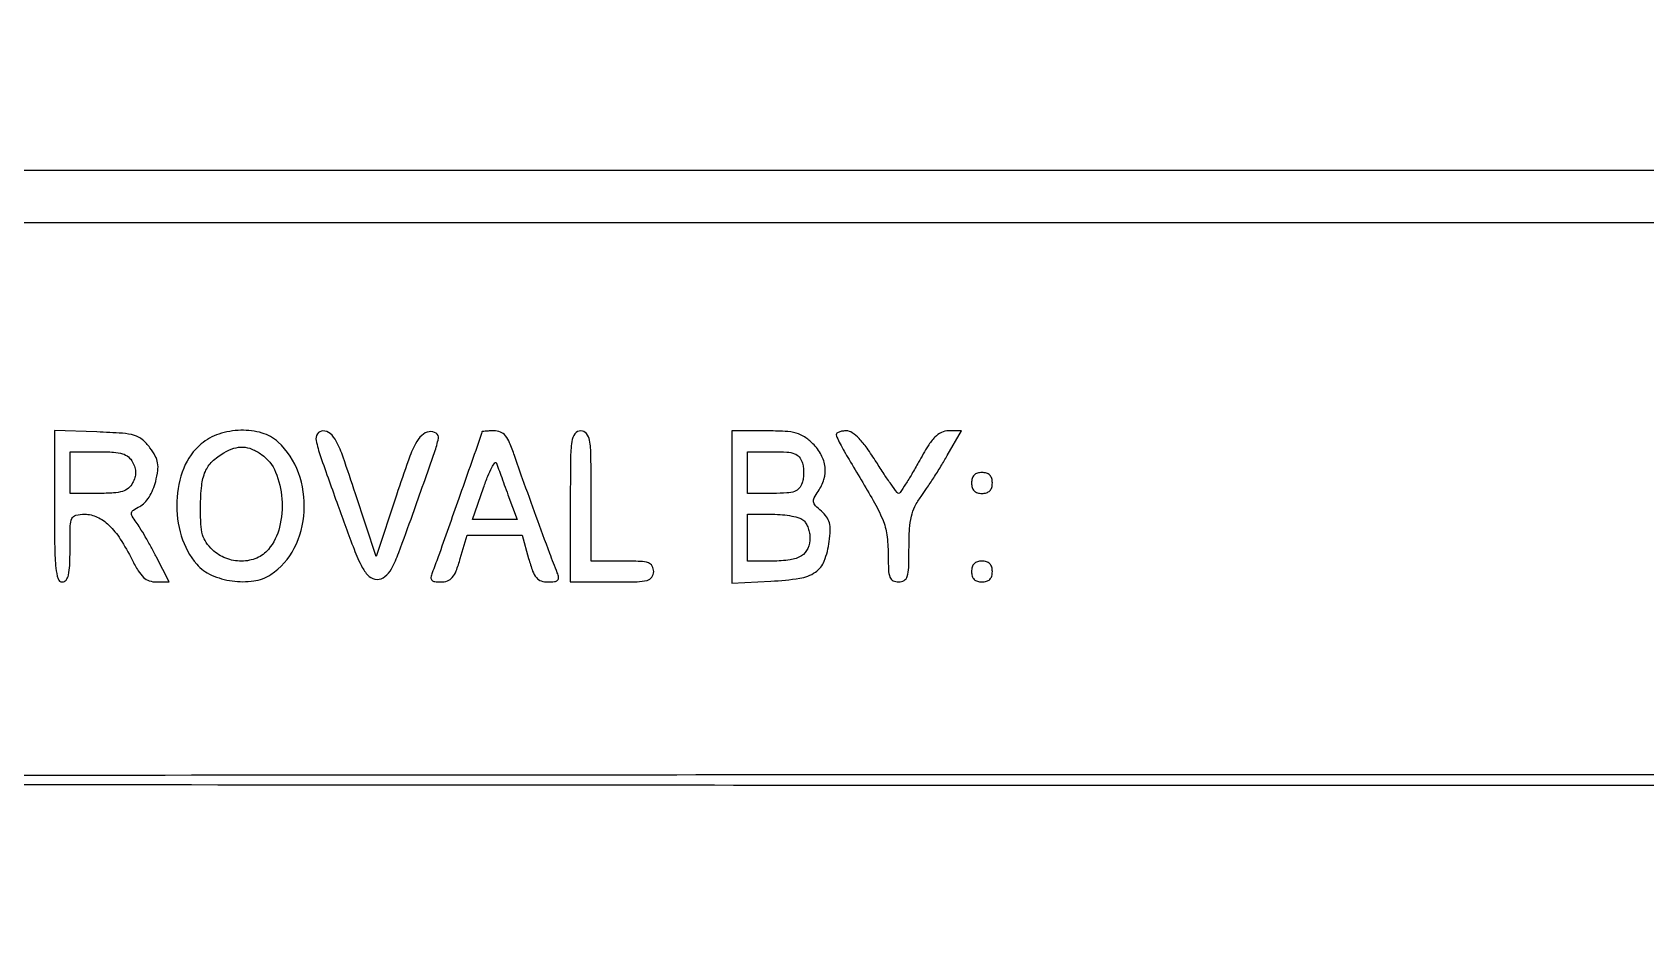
# Model space of a CAD drawing. Extents: x 0 to 1066, y 0 to 761.
# Drawn here: x 981.51 to 1007.7, y 155.92 to 170.77 of the extents above; entities that cross this region are included whole.
import ezdxf

# ---------------------------------------------------------------- set-up
doc = ezdxf.new("R2010")
doc.units = 0
doc.header["$MEASUREMENT"] = 0

msp = doc.modelspace()

# ---------------------------------------------------------------- linework, layer by layer
for points in [[(710.559243, 95.267872, -0.000023), (733.258836, 95.240684, -0.000004), (756.324384, 95.211821, -0.198594)], [(542.992229, 95.24091, -0.000004), (565.972908, 95.212432, -0.198597)], [(606.442229, 95.24091, -0.000004), (629.422908, 95.212432, -0.198597)], [(669.892229, 95.24091, -0.000004), (692.872908, 95.212432, -0.198597)]]:
    msp.add_lwpolyline(points, format="xyb")
msp.add_lwpolyline([(964.44, 168.1002), (964.44, 167.6772), (1008.8973, 167.6772), (1053.3546, 167.6772), (1053.3546, 168.1002), (1053.3546, 168.5232), (1008.8973, 168.5232), (964.44, 168.5232)], close=True)
for points in [[(981.8676, 163.069921, 0.003202), (981.871926, 162.394413, 0.022501), (981.890932, 162.06597, 0.049121), (981.92683, 161.889747, 0.329081), (981.9945, 161.8398, 0.232029), (982.056237, 161.87008, 0.108427), (982.095369, 161.9526, 0.047315), (982.116101, 162.108457, 0.00942), (982.1214, 162.3897, -0.00595), (982.125707, 162.751665, -0.096871), (982.151744, 162.869798, -0.238613), (982.21641, 162.923415, -0.056005), (982.360453, 162.9396, -0.111153), (982.561905, 162.894256, -0.081177), (982.75122, 162.763401, -0.058854), (982.93691, 162.536771, -0.025924), (983.128772, 162.19935, 0.021841), (983.228516, 162.020553, 0.069009), (983.31567, 161.915027, 0.100305), (983.408178, 161.859232, 0.085906), (983.520445, 161.8398), (983.73165, 161.8398), (983.525473, 162.24165, 0.006834), (983.437406, 162.407672, 0.006481), (983.343298, 162.574212, 0.006451), (983.256251, 162.71936, 0.022591), (983.194827, 162.809475, -0.02569), (983.128248, 162.908464, -0.192002), (983.119329, 162.963264, -0.198014), (983.150663, 163.00819, -0.027525), (983.251528, 163.065375, 0.089041), (983.329481, 163.123214, 0.046566), (983.403998, 163.218876, 0.042448), (983.467234, 163.339202, 0.038847), (983.511464, 163.472063, 0.026721), (983.545434, 163.648422, 0.076578), (983.543442, 163.772841, 0.082928), (983.504416, 163.885184, 0.035157), (983.418072, 164.019862, 0.057331), (983.295502, 164.15014, 0.10358), (983.167117, 164.219432, 0.055706), (982.971985, 164.254374, 0.007564), (982.556758, 164.275471), (981.8676, 164.300043)], [(984.251203, 164.081173, 0.123885), (983.968012, 163.688477, 0.085485), (983.854437, 163.149557, 0.082885), (983.926908, 162.587536, 0.104562), (984.178639, 162.128926, 0.111799), (984.416609, 161.952575, 0.06908), (984.753008, 161.856881, 0.069045), (985.102965, 161.856415, 0.111332), (985.380882, 161.960481, 0.131426), (985.761639, 162.38646, 0.103697), (985.922054, 162.986111, 0.101152), (985.82939, 163.612453, 0.118621), (985.498771, 164.112019, 0.118666), (985.239035, 164.258601, 0.075716), (984.893356, 164.302538, 0.073305), (984.538341, 164.241207, 0.095814)], [(986.46866, 163.08765, 0.003393), (986.731869, 162.372787, 0.031784), (986.866464, 162.073905, 0.088186), (986.977521, 161.931571, 0.185146), (987.106542, 161.8821, 0.171713), (987.232648, 161.926724, 0.097838), (987.337469, 162.052308, 0.035907), (987.458375, 162.316853, 0.004013), (987.684904, 162.9396, 0.000902), (988.039212, 163.944258, 0.03521), (988.10158, 164.172396, 0.313686), (988.06514, 164.255901, 0.175088), (987.951583, 164.279482, 0.158568), (987.830743, 164.220147, 0.080982), (987.728965, 164.082942, 0.034439), (987.614142, 163.817135, 0.004852), (987.421055, 163.251966), (987.090566, 162.253032), (986.755571, 163.273116, 0.004319), (986.555881, 163.863921, 0.035828), (986.444119, 164.123755, 0.094668), (986.345592, 164.248989, 0.180786), (986.227313, 164.2932, 0.252582), (986.137896, 164.244952, 0.197186), (986.116518, 164.134857, 0.035219), (986.186813, 163.878869, 0.0019)], [(988.804795, 164.27205, -0.084799), (988.798291, 164.234034, -0.000052), (988.43232, 163.195262, -0.000388), (988.096776, 162.245528, -0.009822), (987.999775, 161.98785, 0.060048), (987.980183, 161.914119, 0.230938), (987.994432, 161.870262, 0.170663), (988.042525, 161.846154, 0.031659), (988.142779, 161.8398, 0.086283), (988.250894, 161.858597, 0.134827), (988.327723, 161.912559, 0.082591), (988.389796, 162.01957, 0.018432), (988.457268, 162.2205), (988.569676, 162.6012), (989.014643, 162.6012), (989.459611, 162.6012), (989.5662, 162.2205, 0.017944), (989.631585, 162.01559, 0.087286), (989.691812, 161.910131, 0.141822), (989.769034, 161.857752, 0.078722), (989.882346, 161.8398, 0.029308), (989.987492, 161.845968, 0.166988), (990.037222, 161.869876, 0.236769), (990.052064, 161.913666, 0.061225), (990.03229, 161.98785, -0.006965), (989.910001, 162.304206, -0.001209), (989.688745, 162.90564, -0.001323), (989.469017, 163.512387, -0.005089), (989.337252, 163.89135, 0.017403), (989.258481, 164.1011, 0.074917), (989.189722, 164.214875, 0.125362), (989.110016, 164.272772, 0.094981), (989.003449, 164.2932, 0.00999), (988.927284, 164.291678, 0.016528), (988.863152, 164.286987, 0.010464), (988.812048, 164.280462, 0.371455)], [(990.243, 163.0665), (990.243, 161.8398), (990.9198, 161.8398, 0.005351), (991.325978, 161.844147, 0.055952), (991.49085, 161.866238, 0.176663), (991.56706, 161.917784, 0.157888), (991.5966, 162.009, 0.12648), (991.573532, 162.098732, 0.188641), (991.512, 162.15, 0.072107), (991.382698, 162.173233, 0.008455), (991.089, 162.1782), (990.5814, 162.1782), (990.5814, 163.2357, 0.002827), (990.577669, 163.895659, 0.036854), (990.556866, 164.139862, 0.138781), (990.505606, 164.250332, 0.218517), (990.4122, 164.2932, 0.240299), (990.317878, 164.245091, 0.123223), (990.267067, 164.118712, 0.031956), (990.246589, 163.839362, 0.002322)], [(992.8656, 163.057253), (992.8656, 161.821306), (993.498649, 161.853274, 0.024309), (993.969574, 161.900079, 0.112633), (994.222726, 161.998848, 0.153372), (994.366542, 162.180335, 0.058166), (994.44728, 162.497148, 0.023573), (994.463021, 162.679307, 0.073694), (994.44979, 162.801263, 0.094912), (994.404436, 162.896502, 0.057312), (994.319125, 162.988408, -0.027153), (994.224413, 163.078859, -0.149392), (994.193577, 163.141488, -0.161279), (994.204237, 163.20802, -0.033096), (994.266733, 163.311145, 0.080592), (994.361089, 163.506387, 0.100315), (994.379043, 163.706737, 0.097349), (994.317381, 163.902823, 0.071783), (994.180745, 164.085545, 0.050512), (994.046595, 164.195021, 0.079484), (993.911403, 164.256188, 0.053942), (993.72891, 164.285352, 0.012674), (993.419345, 164.2932), (992.8656, 164.2932)], [(994.561269, 164.22975, 0.098044), (994.571563, 164.189974, 0.006751), (994.623594, 164.085533, 0.009417), (994.690128, 163.962144, 0.006929), (994.768285, 163.8279, -0.003893), (995.161094, 163.162523, -0.033196), (995.314586, 162.85205, -0.063283), (995.38177, 162.605831, -0.03501), (995.4036, 162.294444, 0.01019), (995.408871, 162.035844, 0.079044), (995.432621, 161.917781, 0.189957), (995.483777, 161.860815, 0.116431), (995.5728, 161.8398, 0.136957), (995.663114, 161.865011, 0.185702), (995.714494, 161.931333, 0.065938), (995.737283, 162.072338, 0.007136), (995.742, 162.402865, -0.01444), (995.750696, 162.703899, -0.04363), (995.780309, 162.906747, -0.057784), (995.838733, 163.068, -0.044334), (995.937019, 163.227715, 0.01199), (996.028071, 163.356261, 0.005258), (996.142769, 163.530644, 0.0052), (996.260675, 163.718341, 0.006935), (996.363586, 163.89135), (996.595132, 164.2932), (996.385793, 164.2932, 0.108876), (996.267125, 164.26705, 0.092988), (996.162633, 164.192573, 0.053175), (996.050567, 164.048138, 0.012741), (995.897399, 163.7856, -0.00625), (995.787246, 163.591032, -0.009839), (995.687344, 163.427107, -0.004317), (995.599366, 163.291538, -0.251756), (995.574182, 163.278, -0.23848), (995.548219, 163.29113, -0.003892), (995.449786, 163.427107, -0.009183), (995.337533, 163.591035, -0.005851), (995.212722, 163.7856, 0.015141), (995.061011, 164.012702, 0.036179), (994.931802, 164.168763, 0.050226), (994.820419, 164.263833, 0.152717), (994.726513, 164.2932, 0.035826), (994.662078, 164.288577, 0.055903), (994.608296, 164.274562, 0.07526), (994.572207, 164.254049, 0.245106)], [(985.230297, 163.909439, -0.143223), (985.457998, 163.625123, -0.079931), (985.56046, 163.189953, -0.077332), (985.522265, 162.728818, -0.11509), (985.340996, 162.36855, -0.119537), (985.152584, 162.228995, -0.098447), (984.906927, 162.178352, -0.09388), (984.650477, 162.225062, -0.097006), (984.432203, 162.362147, -0.056872), (984.331283, 162.48124, -0.080028), (984.273387, 162.607596, -0.054705), (984.245563, 162.779324, -0.014142), (984.239091, 163.060097, -0.025001), (984.258155, 163.404955, -0.075567), (984.317582, 163.631938, -0.098225), (984.431037, 163.796805, -0.062967), (984.6171, 163.937219, -0.051006), (984.781866, 164.010558, -0.090781), (984.928514, 164.030595, -0.090761), (985.072771, 163.997381, -0.050966)], [(983.1366, 163.7856, -0.049536), (983.172762, 163.698226, -0.073486), (983.184853, 163.6164, -0.073486), (983.172762, 163.534574, -0.049536), (983.1366, 163.4472, -0.09537), (983.067705, 163.362275, -0.100861), (982.973466, 163.311033, -0.059921), (982.828432, 163.285048, -0.014397), (982.583723, 163.278), (982.1214, 163.278), (982.1214, 163.6164), (982.1214, 163.9548), (982.583723, 163.9548, -0.014397), (982.828432, 163.947752, -0.059921), (982.973466, 163.921767, -0.100861), (983.067705, 163.870525, -0.09537)], [(989.230955, 163.25685), (989.380744, 162.855), (989.018438, 162.855), (988.656132, 162.855), (988.833943, 163.369418, -0.011999), (988.904693, 163.559224, -0.026422), (988.969717, 163.699659, -0.047278), (989.020034, 163.776301, -0.601846), (989.04646, 163.771268, 0.009837), (989.068296, 163.705095, 0.001488), (989.114971, 163.573723, 0.001668), (989.171062, 163.418956, 0.001442)], [(994.0077, 163.7856, -0.047189), (994.024379, 163.70849, -0.029688), (994.029852, 163.6164, -0.029688), (994.024379, 163.52431, -0.047189), (994.0077, 163.4472, -0.103276), (993.959562, 163.361774, -0.127418), (993.884271, 163.310447, -0.071188), (993.759244, 163.284746, -0.015153), (993.536699, 163.278), (993.1194, 163.278), (993.1194, 163.6164), (993.1194, 163.9548), (993.536699, 163.9548, -0.015153), (993.759244, 163.948054, -0.071188), (993.884271, 163.922353, -0.127418), (993.959562, 163.871026, -0.103276)], [(996.7572, 163.4472, 0.072254), (996.767931, 163.373331, 0.124864), (996.7995, 163.3203, 0.124864), (996.852531, 163.288731, 0.072254), (996.9264, 163.278, 0.072254), (997.000269, 163.288731, 0.124864), (997.0533, 163.3203, 0.124864), (997.084869, 163.373331, 0.072254), (997.0956, 163.4472, 0.072254), (997.084869, 163.521069, 0.124864), (997.0533, 163.5741, 0.124864), (997.000269, 163.605669, 0.072254), (996.9264, 163.6164, 0.072254), (996.852531, 163.605669, 0.124864), (996.7995, 163.5741, 0.124864), (996.767931, 163.521069, 0.072254)], [(994.03308, 162.83808, -0.070395), (994.071994, 162.786339, -0.038897), (994.104779, 162.714194, -0.037889), (994.127131, 162.63437, -0.049362), (994.1346, 162.5589, -0.103441), (994.097945, 162.383618, -0.151109), (993.995593, 162.265079, -0.105063), (993.812177, 162.198285, -0.034985), (993.52548, 162.1782), (993.1194, 162.1782), (993.1194, 162.5589), (993.1194, 162.9396), (993.52548, 162.9396, -0.022886), (993.688385, 162.93214, -0.026473), (993.842096, 162.909778, -0.026952), (993.968295, 162.877381, -0.120635)], [(996.7572, 162.009, 0.072254), (996.767931, 161.935131, 0.124864), (996.7995, 161.8821, 0.124864), (996.852531, 161.850531, 0.072254), (996.9264, 161.8398, 0.072254), (997.000269, 161.850531, 0.124864), (997.0533, 161.8821, 0.124864), (997.084869, 161.935131, 0.072254), (997.0956, 162.009, 0.072254), (997.084869, 162.082869, 0.124864), (997.0533, 162.1359, 0.124864), (997.000269, 162.167469, 0.072254), (996.9264, 162.1782, 0.072254), (996.852531, 162.167469, 0.124864), (996.7995, 162.1359, 0.124864), (996.767931, 162.082869, 0.072254)], [(964.44, 158.625, 0.413647), (964.482059, 158.58286, 0.000007), (975.5649, 158.56159, 0.000353), (989.209562, 158.545236, 0.000123), (1008.855, 158.5404, 0.000123), (1028.500438, 158.545236, 0.000353), (1042.1451, 158.56159, 0.000007), (1053.227941, 158.58286, 0.413647), (1053.27, 158.625, 0.413647), (1053.227941, 158.66714, 0.000007), (1042.1451, 158.68841, 0.000353), (1028.500438, 158.704764, 0.000123), (1008.855, 158.7096, 0.000123), (989.209562, 158.704764, 0.000353), (975.5649, 158.68841, 0.000007), (964.482059, 158.66714, 0.413647)]]:
    msp.add_lwpolyline(points, format="xyb", close=True)

doc.saveas('drawing.dxf')
